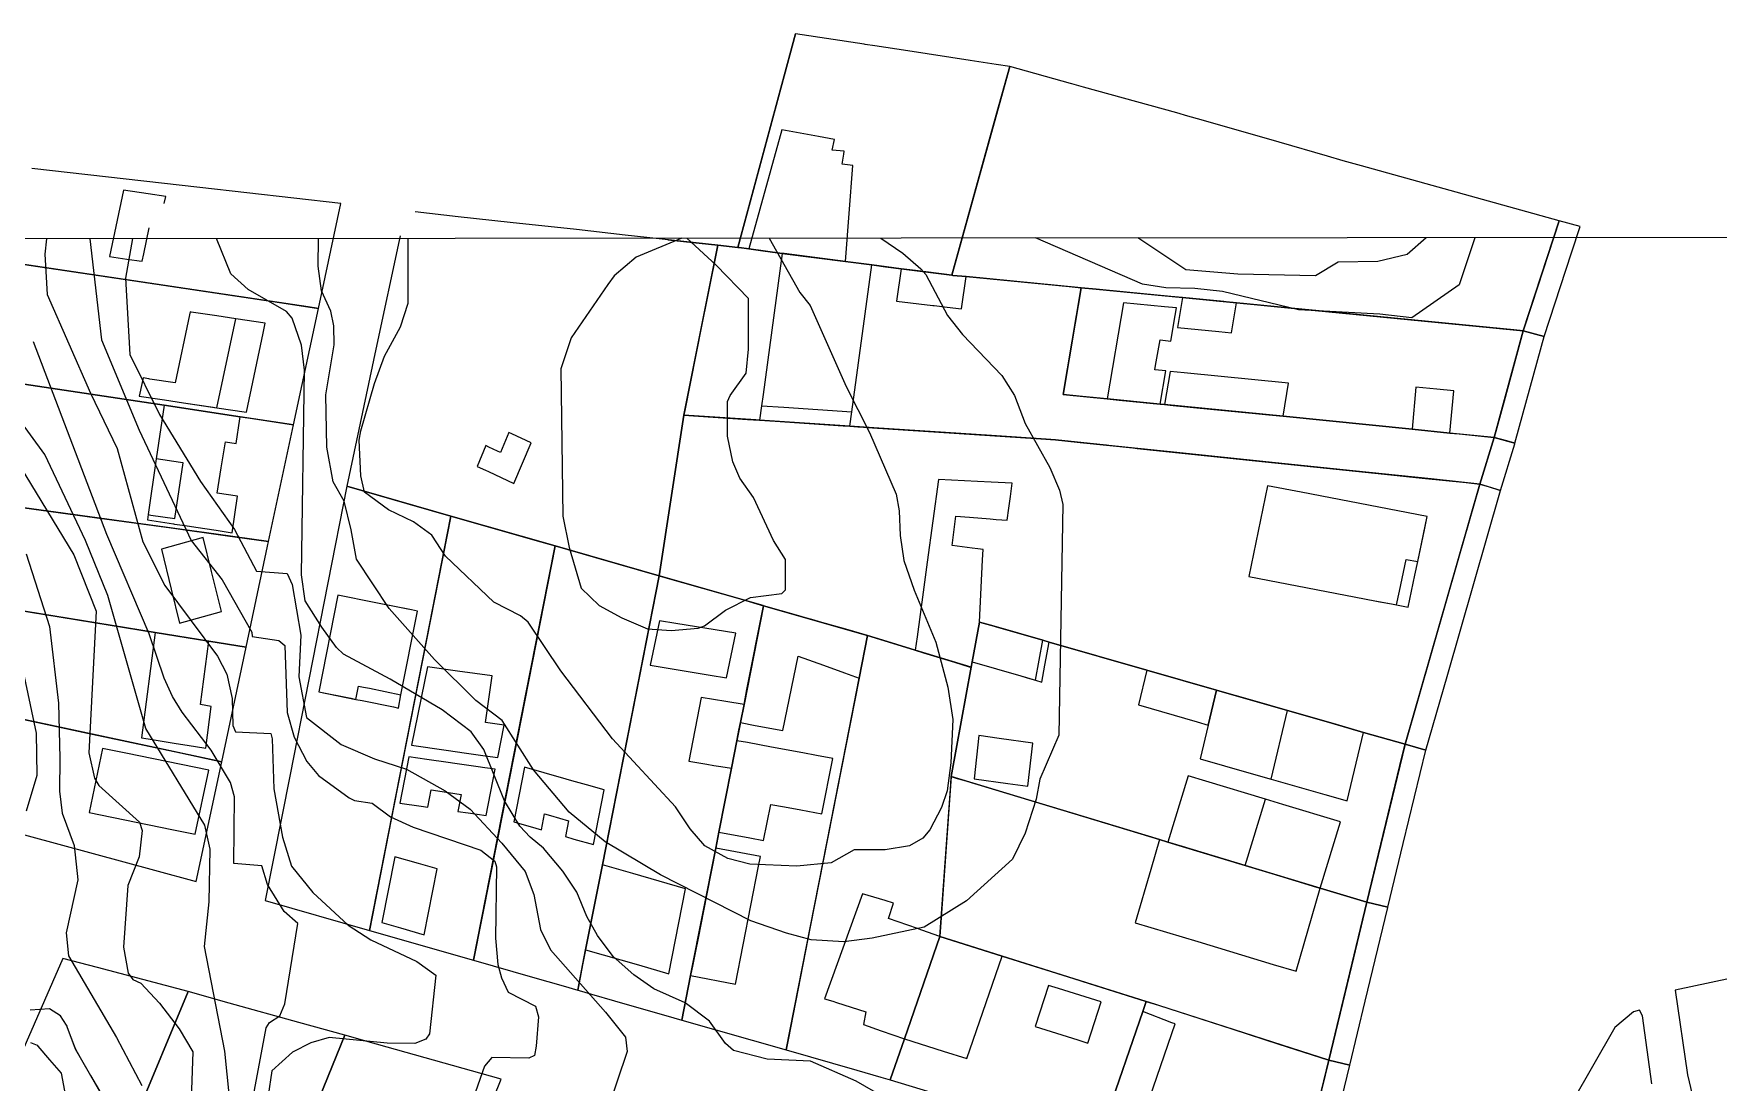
# Model space of a CAD drawing. Header units: metres. Extents: x 78 to 178, y -74 to 157.
# Drawn here: x 148.684 to 150.766, y 69.223 to 70.519 of the extents above; entities that cross this region are included whole.
import ezdxf

# ---------------------------------------------------------------- set-up
doc = ezdxf.new("R2010")
doc.units = ezdxf.units.M
doc.layers.add('01_Fina', color=252, linetype='Continuous', lineweight=15)
doc.layers.add('Traza Urbana', color=7, linetype='Continuous')

msp = doc.modelspace()

# ---------------------------------------------------------------- linework, layer by layer
at = {"layer": '01_Fina', "color": 252, "lineweight": 9, "true_color": 0x939598}
msp.add_lwpolyline([(147.2844, 70.26465), (147.2844, 60.37636), (155.81775, 60.38229), (155.81775, 70.27058), (147.55141, 70.26465)], dxfattribs=at)
at = {"layer": '01_Fina', "color": 252, "linetype": 'Continuous', "lineweight": 9, "true_color": 0x939598}
for points in [[(148.70008, 70.26548), (148.69826, 70.24655), (148.70107, 70.19665), (148.75459, 70.0745), (148.7875, 70.00627), (148.81934, 69.89081), (148.84637, 69.83675), (148.91139, 69.74979), (148.92316, 69.72731), (148.92958, 69.69721), (148.93039, 69.66403), (148.93373, 69.656), (148.97721, 69.65413), (148.97908, 69.64744), (148.98109, 69.5855), (148.99193, 69.52609), (149.0029, 69.49024), (149.02939, 69.45773), (149.07274, 69.41705), (149.10083, 69.39926), (149.15783, 69.37223), (149.18138, 69.35551), (149.17321, 69.283), (149.16867, 69.27631), (149.15542, 69.27082), (149.1209, 69.27149), (149.04946, 69.27831), (149.02671, 69.27176), (149.00424, 69.26025), (148.97842, 69.23711), (148.97387, 69.20674)], [(148.75392, 70.26552), (148.7681, 70.14032), (148.81466, 70.02901), (148.87874, 69.89254), (148.91727, 69.84384), (148.95393, 69.77909), (148.95447, 69.77374), (148.98725, 69.76879), (148.99474, 69.76263), (148.99768, 69.67995), (149.00611, 69.64972), (149.02176, 69.61935), (149.03635, 69.60209), (149.07421, 69.57439), (149.0809, 69.57131), (149.10271, 69.56797), (149.12532, 69.55125), (149.15328, 69.5384), (149.23676, 69.51004), (149.25416, 69.49626), (149.25603, 69.4893), (149.25483, 69.401), (149.25804, 69.36876), (149.26245, 69.3523), (149.27075, 69.33437), (149.30446, 69.31725), (149.30794, 69.304), (149.30527, 69.26761), (149.30299, 69.25637), (149.29603, 69.25276), (149.25028, 69.25383), (149.24118, 69.24286), (149.22459, 69.19496)], [(148.80629, 70.26555), (148.7978, 70.21658), (148.80315, 70.12253), (148.83994, 70.04828), (148.89052, 69.96546), (148.93253, 69.90606), (148.95969, 69.85482), (148.99768, 69.8516), (149.00357, 69.83809), (149.01441, 69.77561), (149.01186, 69.72397), (149.02163, 69.67393), (149.06418, 69.64035), (149.10538, 69.62256), (149.14485, 69.60985), (149.19288, 69.58336), (149.22352, 69.56048), (149.26272, 69.51847), (149.29148, 69.48355), (149.30219, 69.45505), (149.31048, 69.41197), (149.32293, 69.38655), (149.39089, 69.30962), (149.41551, 69.27872), (149.41778, 69.26092), (149.39303, 69.18787)], [(149.7358, 69.20446), (149.70048, 69.22466), (149.64416, 69.24901), (149.59077, 69.25169), (149.5489, 69.26253), (149.53926, 69.27096), (149.51933, 69.29865), (149.48923, 69.32126), (149.45056, 69.33852), (149.42568, 69.35591), (149.40026, 69.37866), (149.38099, 69.40434), (149.36788, 69.42776), (149.3553, 69.45813), (149.33818, 69.48408), (149.31436, 69.51231), (149.29764, 69.52596), (149.2852, 69.53947), (149.26606, 69.57091), (149.24051, 69.63433), (149.22486, 69.65627), (149.18887, 69.68316), (149.12465, 69.72129), (149.06698, 69.75206), (149.05856, 69.76036), (149.04049, 69.78551), (149.01962, 69.81802), (149.01507, 69.85), (149.01882, 70.103), (149.01521, 70.13377), (149.0037, 70.16735), (148.99661, 70.17538), (148.94938, 70.20254), (148.92798, 70.22207), (148.91002, 70.26563)], [(149.73097, 70.26622), (149.75828, 70.24749), (149.78049, 70.22822), (149.78664, 70.2214), (149.81353, 70.17069), (149.83213, 70.14701), (149.88056, 70.09644), (149.89608, 70.07169), (149.90959, 70.03731), (149.93997, 69.98285), (149.95174, 69.95476), (149.95602, 69.93696), (149.95107, 69.65212), (149.92752, 69.59754), (149.92311, 69.57292), (149.90959, 69.53104), (149.89367, 69.4988), (149.83681, 69.44729), (149.7845, 69.41491), (149.72028, 69.401), (149.6855, 69.39645), (149.64496, 69.39926), (149.61432, 69.40742), (149.5703, 69.42254), (149.45886, 69.4794), (149.39049, 69.52007), (149.34607, 69.55687), (149.30192, 69.60931), (149.26312, 69.67019), (149.23074, 69.6948), (149.17964, 69.74564), (149.12358, 69.80852), (149.08304, 69.86953), (149.07675, 69.90592), (149.06779, 69.94124), (149.05441, 69.96492), (149.04665, 70.00801), (149.04544, 70.07236), (149.05575, 70.13417), (149.05508, 70.15798), (149.05147, 70.17591), (149.04009, 70.20093), (149.03581, 70.2317), (149.03626, 70.26572)], [(149.59313, 70.26612), (149.63118, 70.19919), (149.64362, 70.18274), (149.68804, 70.08293), (149.7172, 70.0262), (149.74985, 69.94967), (149.75373, 69.92907), (149.75507, 69.89883), (149.75948, 69.86793), (149.77233, 69.83113), (149.79908, 69.76678), (149.8138, 69.71126), (149.82022, 69.67139), (149.81768, 69.61774), (149.813, 69.58322), (149.80591, 69.56275), (149.79146, 69.53506), (149.7829, 69.52489), (149.76657, 69.51512), (149.73634, 69.51044), (149.69794, 69.51017), (149.66971, 69.49412), (149.6273, 69.49024), (149.56923, 69.49265), (149.54221, 69.49974), (149.51371, 69.51512), (149.49538, 69.53613), (149.47732, 69.56329), (149.39972, 69.64744), (149.33564, 69.73146), (149.29523, 69.79153), (149.28587, 69.79943), (149.25269, 69.81615), (149.19315, 69.87314), (149.17629, 69.89923), (149.15381, 69.91582), (149.12264, 69.93054), (149.09307, 69.95208), (149.08866, 69.97242), (149.08652, 70.0167), (149.08853, 70.02794), (149.10538, 70.08654), (149.11769, 70.12026), (149.13749, 70.15638), (149.14713, 70.18568), (149.14713, 70.2658)], [(149.48501, 70.26604), (149.42889, 70.24254), (149.40146, 70.21979), (149.39357, 70.20896), (149.34861, 70.14287), (149.33564, 70.10487), (149.33818, 69.92278), (149.34594, 69.88398), (149.36065, 69.83368), (149.383, 69.81227), (149.41096, 69.79688), (149.44267, 69.78324), (149.47183, 69.7815), (149.50541, 69.78404), (149.51304, 69.78712), (149.539, 69.80638), (149.5699, 69.82217), (149.60857, 69.82712), (149.61338, 69.8318), (149.61338, 69.869), (149.59853, 69.89241), (149.57392, 69.94579), (149.55666, 69.96961), (149.54823, 69.98968), (149.54181, 70.02152), (149.54181, 70.0642), (149.54488, 70.07169), (149.56468, 70.09925), (149.56736, 70.12909), (149.56776, 70.19143), (149.52776, 70.23291), (149.49121, 70.26604)], [(150.46487, 70.26674), (150.44583, 70.20856), (150.38709, 70.16762), (150.34762, 70.1723), (150.24701, 70.17752), (150.15309, 70.20013), (150.11898, 70.20387), (150.08325, 70.20481), (150.05422, 70.20949), (149.92224, 70.26635)], [(150.40489, 70.2667), (150.38161, 70.24615), (150.34508, 70.23719), (150.29611, 70.23638), (150.26802, 70.21979), (150.17236, 70.2218), (150.10787, 70.22689), (150.04842, 70.26644)], [(148.95594, 69.20674), (148.97159, 69.29036), (148.97587, 69.29704), (148.98858, 69.30534), (148.99447, 69.32019), (149.01066, 69.4192), (148.99394, 69.43405), (148.97333, 69.46749), (148.96624, 69.49064), (148.93146, 69.49345), (148.93266, 69.57573), (148.92758, 69.59366), (148.90376, 69.63366), (148.86764, 69.68062), (148.856, 69.69989), (148.8457, 69.7225), (148.8271, 69.77735), (148.77492, 69.8999), (148.68408, 70.13805)], [(148.92945, 69.17208), (148.92048, 69.26146), (148.89533, 69.39097), (148.90109, 69.44622), (148.90229, 69.51111), (148.89573, 69.54068), (148.82282, 69.66015), (148.77599, 69.82445), (148.74843, 69.89268), (148.69813, 69.99864), (148.63337, 70.08708)], [(148.62053, 70.06045), (148.73385, 69.87502), (148.76141, 69.80505), (148.75258, 69.63005), (148.7594, 69.59901), (148.76502, 69.58991), (148.81492, 69.54456), (148.81827, 69.53425), (148.81452, 69.50148), (148.80061, 69.46629), (148.79526, 69.39003), (148.80128, 69.35779), (148.8069, 69.34989), (148.8168, 69.34548), (148.83968, 69.32099), (148.86429, 69.28902), (148.88088, 69.26052), (148.87754, 69.1666)], [(148.67498, 69.87595), (148.70401, 69.78632), (148.71512, 69.69159), (148.71672, 69.62376), (148.71619, 69.58269), (148.71953, 69.55553), (148.73438, 69.51552), (148.73893, 69.47338), (148.72435, 69.40769), (148.72743, 69.37919), (148.78669, 69.27845), (148.818, 69.21905)], [(148.67565, 69.55834), (148.68876, 69.60276), (148.68769, 69.65453), (148.66441, 69.76544)], [(150.82659, 69.3614), (150.7126, 69.33691), (150.72799, 69.23242), (150.73709, 69.19215)], [(148.7689, 69.20687), (148.73599, 69.26386), (148.72475, 69.2937), (148.71753, 69.30534), (148.70388, 69.31377), (148.68006, 69.31203)], [(148.72475, 69.2937), (148.72582, 69.29089), (148.73358, 69.27029), (148.73599, 69.26386), (148.74361, 69.25075), (148.75459, 69.23162), (148.76569, 69.21249)], [(150.68357, 69.22132), (150.67233, 69.30534), (150.66832, 69.31216), (150.66096, 69.31029), (150.63781, 69.29089), (150.5843, 69.1971)], [(148.6806, 69.27243), (148.68849, 69.26908), (148.68956, 69.26788), (148.70388, 69.25102), (148.71819, 69.2343), (148.72221, 69.21249)]]:
    msp.add_lwpolyline(points, dxfattribs=at)
at = {"layer": 'Traza Urbana', "color": 7, "linetype": 'Continuous', "invisible_edges": 5}
for points in [[(149.62583, 70.51881), (149.46796, 70.26418), (149.5295, 70.25738), (149.57514, 70.331)], [(149.62583, 70.51881), (149.62583, 70.51881), (149.55452, 70.25457), (149.71029, 70.50582)], [(149.71029, 70.50582), (149.55452, 70.25457), (149.55612, 70.25444), (149.71183, 70.50558)], [(149.71183, 70.50558), (149.55612, 70.25444), (149.5679, 70.25283), (149.72349, 70.50379)], [(149.72349, 70.50379), (149.5679, 70.25283), (149.60924, 70.24735), (149.76434, 70.49751)], [(149.76434, 70.49751), (149.60924, 70.24735), (149.68737, 70.23732), (149.84135, 70.48567)], [(149.84135, 70.48567), (149.68737, 70.23732), (149.72015, 70.23303), (149.8737, 70.48069)], [(149.8737, 70.48069), (149.72015, 70.23303), (149.737, 70.23083), (149.89033, 70.47814)], [(149.89033, 70.47814), (149.737, 70.23083), (149.75601, 70.22835), (149.87361, 70.41804)], [(149.89033, 70.47814), (149.89033, 70.47814), (149.81862, 70.22032), (149.96555, 70.45731)], [(149.96555, 70.45731), (149.81862, 70.22032), (149.82022, 70.22006), (149.96706, 70.45689)], [(149.96706, 70.45689), (149.82022, 70.22006), (149.83641, 70.21858), (149.98166, 70.45285)], [(149.98166, 70.45285), (149.83641, 70.21858), (149.96357, 70.20639), (150.09663, 70.42101)], [(149.87361, 70.41804), (149.75601, 70.22835), (149.81862, 70.22032)], [(150.09663, 70.42101), (149.96357, 70.20639), (149.97877, 70.20494), (150.1103, 70.41708)], [(149.6087, 70.39987), (149.6087, 70.39987), (149.5679, 70.25283), (149.65399, 70.39169)], [(150.1103, 70.41708), (149.97877, 70.20494), (149.99723, 70.20306), (150.12695, 70.4123)], [(150.12695, 70.4123), (149.99723, 70.20306), (150.10399, 70.19263), (150.22306, 70.38468)], [(149.65399, 70.39169), (149.5679, 70.25283), (149.58832, 70.25013), (149.67386, 70.3881)], [(149.67386, 70.3881), (149.58832, 70.25013), (149.59323, 70.24947), (149.67105, 70.37499)], [(150.22306, 70.38468), (150.10399, 70.19263), (150.17062, 70.18621), (150.28299, 70.36745)], [(149.67105, 70.37499), (149.59323, 70.24947), (149.6076, 70.24757), (149.68577, 70.37365)], [(149.68577, 70.37365), (149.6076, 70.24757), (149.60924, 70.24735), (149.68515, 70.36979)], [(149.68515, 70.36979), (149.60924, 70.24735), (149.61438, 70.24669), (149.68322, 70.35773)], [(149.68322, 70.35773), (149.61438, 70.24669), (149.62769, 70.24498), (149.6966, 70.35612)], [(149.6966, 70.35612), (149.62769, 70.24498), (149.68737, 70.23732)], [(150.28299, 70.36745), (150.17062, 70.18621), (150.19218, 70.18409), (150.3024, 70.36187)], [(150.3024, 70.36187), (150.19218, 70.18409), (150.21705, 70.18166), (150.32491, 70.35562)], [(150.32491, 70.35562), (150.21705, 70.18166), (150.48722, 70.15535), (150.56931, 70.28775)], [(148.68221, 70.35237), (148.61391, 70.24223), (148.81714, 70.21198), (148.88958, 70.32883)], [(148.79526, 70.32548), (148.79526, 70.32548), (148.77787, 70.2436), (148.82582, 70.32095)], [(148.82582, 70.32095), (148.77787, 70.2436), (148.79961, 70.24036), (148.84757, 70.31772)], [(148.84757, 70.31772), (148.79961, 70.24036), (148.80289, 70.23987), (148.84572, 70.30895)], [(148.88958, 70.32883), (148.81714, 70.21198), (148.98798, 70.18656), (149.06391, 70.30903)], [(149.57514, 70.331), (149.5295, 70.25738), (149.55452, 70.25457)], [(149.06391, 70.30903), (148.98798, 70.18656), (149.03621, 70.17938)], [(149.2088, 70.2927), (149.10727, 70.12894), (149.07113, 69.9597), (149.27321, 70.28563)], [(149.15556, 70.29859), (149.13716, 70.26892), (149.10727, 70.12894), (149.2088, 70.2927)], [(148.8271, 70.27892), (148.80289, 70.23987), (148.81478, 70.2381), (148.82028, 70.24697)], [(149.27321, 70.28563), (149.07113, 69.9597), (149.14533, 69.93841), (149.35504, 70.27665)], [(149.35504, 70.27665), (149.14533, 69.93841), (149.19984, 69.92277), (149.41513, 70.27001)], [(150.56931, 70.28775), (150.48722, 70.15535), (150.52476, 70.15169)], [(150.59514, 70.28053), (150.5354, 70.18419), (150.52476, 70.15169), (150.5845, 70.24803)], [(150.56931, 70.28775), (150.56931, 70.28775), (150.5354, 70.18419), (150.59514, 70.28053)], [(148.54533, 70.25243), (148.46172, 70.11757), (148.84543, 70.05964), (148.92951, 70.19526)], [(149.41513, 70.27001), (149.19984, 69.92277), (149.30358, 69.89301), (149.5295, 70.25738)], [(149.5295, 70.25738), (149.30358, 69.89301), (149.32855, 69.88585), (149.51563, 70.18759)], [(149.5679, 70.25283), (149.51006, 70.15954), (149.48895, 70.05334), (149.60924, 70.24735)], [(149.55612, 70.25444), (149.51608, 70.18985), (149.51006, 70.15954), (149.5679, 70.25283)], [(149.55452, 70.25457), (149.51687, 70.19386), (149.51608, 70.18985), (149.55612, 70.25444)], [(149.5295, 70.25738), (149.5295, 70.25738), (149.51687, 70.19386), (149.55452, 70.25457)], [(148.82028, 70.24697), (148.81478, 70.2381), (148.81827, 70.23758)], [(149.60924, 70.24735), (149.48895, 70.05334), (149.48776, 70.04733), (149.61158, 70.24705)], [(149.61158, 70.24705), (149.48776, 70.04733), (149.56637, 70.04216), (149.68737, 70.23732)], [(149.68737, 70.23732), (149.56637, 70.04216), (149.58128, 70.04118), (149.70172, 70.23544)], [(149.70172, 70.23544), (149.58128, 70.04118), (149.60042, 70.03992), (149.72015, 70.23303)], [(149.68737, 70.23732), (149.58559, 70.07316), (149.58368, 70.05911), (149.69366, 70.23649)], [(149.69366, 70.23649), (149.58368, 70.05911), (149.61113, 70.0572), (149.72015, 70.23303)], [(149.60924, 70.24735), (149.60924, 70.24735), (149.58559, 70.07316), (149.68737, 70.23732)], [(149.72015, 70.23303), (149.60042, 70.03992), (149.63765, 70.03746), (149.75601, 70.22835)], [(149.72015, 70.23303), (149.61113, 70.0572), (149.69526, 70.05135)], [(150.5845, 70.24803), (150.52476, 70.15169), (150.55058, 70.14446)], [(149.75601, 70.22835), (149.63765, 70.03746), (149.69286, 70.03382), (149.80924, 70.22153)], [(149.80924, 70.22153), (149.69286, 70.03382), (149.70259, 70.03318), (149.81862, 70.22032)], [(149.81862, 70.22032), (149.70259, 70.03318), (149.70429, 70.03306), (149.82022, 70.22006)], [(149.82022, 70.22006), (149.70429, 70.03306), (149.72071, 70.03197), (149.83641, 70.21858)], [(149.83641, 70.21858), (149.72071, 70.03197), (149.86557, 70.02237), (149.97877, 70.20494)], [(149.75601, 70.22835), (149.75601, 70.22835), (149.75052, 70.18848), (149.77382, 70.22607)], [(149.77382, 70.22607), (149.75052, 70.18848), (149.79549, 70.18302), (149.81862, 70.22032)], [(149.81862, 70.22032), (149.79549, 70.18302), (149.79714, 70.18282), (149.82022, 70.22006)], [(149.82022, 70.22006), (149.79714, 70.18282), (149.81304, 70.18089), (149.83641, 70.21858)], [(149.83641, 70.21858), (149.81304, 70.18089), (149.83093, 70.17872)], [(148.92951, 70.19526), (148.84543, 70.05964), (148.93935, 70.04546), (149.02355, 70.18127)], [(149.97877, 70.20494), (149.86557, 70.02237), (149.92254, 70.01859), (149.95629, 70.07302)], [(149.99723, 70.20306), (149.97133, 70.16129), (149.95629, 70.07302), (150.03465, 70.19941)], [(150.03465, 70.19941), (149.95629, 70.07302), (150.01088, 70.06754), (150.08932, 70.19406)], [(149.97877, 70.20494), (149.97877, 70.20494), (149.97133, 70.16129), (149.99723, 70.20306)], [(150.08932, 70.19406), (150.01088, 70.06754), (150.02554, 70.06609), (150.10399, 70.19263)], [(150.10399, 70.19263), (150.02554, 70.06609), (150.07616, 70.06111), (150.15468, 70.18774)], [(150.10399, 70.19263), (150.10399, 70.19263), (150.0977, 70.1557), (150.11966, 70.19112)], [(150.11966, 70.19112), (150.0977, 70.1557), (150.14866, 70.15079), (150.17062, 70.18621)], [(148.91046, 70.17007), (148.84611, 70.0663), (148.86965, 70.06275), (148.934, 70.16654)], [(148.87912, 70.17477), (148.87705, 70.17143), (148.85908, 70.0872), (148.91046, 70.17007)], [(148.87781, 70.17497), (148.87781, 70.17497), (148.87705, 70.17143), (148.87912, 70.17477)], [(149.02355, 70.18127), (148.93935, 70.04546), (148.95199, 70.04354), (149.03621, 70.17938)], [(149.03621, 70.17938), (148.95199, 70.04354), (149.00544, 70.03543)], [(149.51563, 70.18759), (149.32855, 69.88585), (149.37871, 69.87146), (149.48776, 70.04733)], [(150.03108, 70.18634), (150.03108, 70.18634), (150.01088, 70.06754), (150.08146, 70.18139)], [(150.08146, 70.18139), (150.01088, 70.06754), (150.02578, 70.06607), (150.09637, 70.17992)], [(150.09637, 70.17992), (150.02578, 70.06607), (150.02975, 70.06568), (150.09477, 70.17055)], [(150.09477, 70.17055), (150.07603, 70.14032), (150.08941, 70.13898)], [(150.15468, 70.18774), (150.07616, 70.06111), (150.08152, 70.06058), (150.16004, 70.18723)], [(150.16004, 70.18723), (150.08152, 70.06058), (150.09208, 70.05953), (150.17062, 70.18621)], [(150.17062, 70.18621), (150.09208, 70.05953), (150.13846, 70.05491), (150.21705, 70.18166)], [(150.21705, 70.18166), (150.13846, 70.05491), (150.22802, 70.046), (150.30671, 70.17293)], [(150.17062, 70.18621), (150.14866, 70.15079), (150.16433, 70.14928)], [(150.30671, 70.17293), (150.22802, 70.046), (150.38763, 70.03007), (150.46655, 70.15736)], [(148.934, 70.16654), (148.86965, 70.06275), (148.91072, 70.05656)], [(150.46655, 70.15736), (150.38763, 70.03007), (150.43432, 70.02539), (150.51332, 70.1528)], [(150.51332, 70.1528), (150.43432, 70.02539), (150.44575, 70.02424), (150.52476, 70.15169)], [(150.52476, 70.15169), (150.44575, 70.02424), (150.48891, 70.01991)], [(150.52476, 70.15169), (150.52476, 70.15169), (150.50107, 70.0646), (150.55058, 70.14446)], [(150.07603, 70.14032), (150.02975, 70.06568), (150.04315, 70.06436), (150.07065, 70.10872)], [(150.55058, 70.14446), (150.50107, 70.0646), (150.48891, 70.01991), (150.5383, 70.09957)], [(150.07065, 70.10872), (150.04315, 70.06436), (150.04541, 70.06414), (150.06974, 70.10339)], [(148.56838, 70.10147), (148.48032, 69.95943), (148.7595, 69.92105), (148.84543, 70.05964)], [(148.82653, 70.09226), (148.81553, 70.07452), (148.81479, 70.07101), (148.82784, 70.09206)], [(148.82784, 70.09206), (148.81479, 70.07101), (148.84611, 70.0663), (148.85908, 70.0872)], [(148.81947, 70.09336), (148.81947, 70.09336), (148.81553, 70.07452), (148.82653, 70.09226)], [(150.06974, 70.10339), (150.04541, 70.06414), (150.0588, 70.06282), (150.08312, 70.10205)], [(150.08312, 70.10205), (150.0588, 70.06282), (150.07616, 70.06111)], [(150.08847, 70.10152), (150.08847, 70.10152), (150.08152, 70.06058), (150.10583, 70.09979)], [(150.10583, 70.09979), (150.08152, 70.06058), (150.21066, 70.04772), (150.23497, 70.08694)], [(150.23497, 70.08694), (150.21066, 70.04772), (150.22802, 70.046)], [(150.5383, 70.09957), (150.48891, 70.01991), (150.51459, 70.01295)], [(149.95629, 70.07302), (149.92254, 70.01859), (149.94706, 70.01696), (149.98032, 70.07061)], [(149.98032, 70.07061), (149.94706, 70.01696), (149.97755, 70.01378), (150.01088, 70.06754)], [(150.01088, 70.06754), (149.97755, 70.01378), (150.04261, 70.00699), (150.07616, 70.06111)], [(150.39218, 70.08198), (150.39218, 70.08198), (150.38763, 70.03007), (150.4182, 70.07938)], [(150.4182, 70.07938), (150.38763, 70.03007), (150.4083, 70.028), (150.43887, 70.0773)], [(150.43887, 70.0773), (150.4083, 70.028), (150.43432, 70.02539)], [(148.84543, 70.05964), (148.7595, 69.92105), (148.85415, 69.90804), (148.93935, 70.04546)], [(148.93935, 70.04546), (148.85415, 69.90804), (148.92078, 69.89888), (149.00544, 70.03543)], [(149.48776, 70.04733), (149.37871, 69.87146), (149.45725, 69.84892)], [(149.48776, 70.04733), (149.48776, 70.04733), (149.45725, 69.84892), (149.57664, 70.04148)], [(150.07616, 70.06111), (150.04261, 70.00699), (150.04795, 70.00643), (150.08152, 70.06058)], [(150.08152, 70.06058), (150.04795, 70.00643), (150.19404, 69.99119), (150.22802, 70.046)], [(150.22802, 70.046), (150.19404, 69.99119), (150.35322, 69.97457), (150.38763, 70.03007)], [(149.00544, 70.03543), (148.92078, 69.89888), (148.97467, 69.89147)], [(149.27531, 70.0242), (149.24643, 69.97762), (149.26996, 69.96676), (149.29884, 70.01335)], [(149.27155, 70.02593), (149.27155, 70.02593), (149.26112, 70.00131), (149.27531, 70.0242)], [(149.57664, 70.04148), (149.45725, 69.84892), (149.46135, 69.84775), (149.58128, 70.04118)], [(149.58128, 70.04118), (149.46135, 69.84775), (149.55995, 69.81946), (149.69286, 70.03382)], [(149.69286, 70.03382), (149.55995, 69.81946), (149.58596, 69.812), (149.72228, 70.03187)], [(149.72228, 70.03187), (149.58596, 69.812), (149.71466, 69.77507), (149.86789, 70.02221)], [(149.86789, 70.02221), (149.71466, 69.77507), (149.77353, 69.75701), (149.93519, 70.01775)], [(150.38763, 70.03007), (150.35322, 69.97457), (150.3998, 69.96971), (150.43432, 70.02539)], [(150.43432, 70.02539), (150.3998, 69.96971), (150.45426, 69.96403), (150.48891, 70.01991)], [(149.24292, 70.00974), (149.24292, 70.00974), (149.23222, 69.98418), (149.24691, 70.00789)], [(149.24691, 70.00789), (149.23222, 69.98418), (149.24268, 69.97935), (149.25737, 70.00305)], [(149.25737, 70.00305), (149.24268, 69.97935), (149.24643, 69.97762), (149.26112, 70.00131)], [(149.29884, 70.01335), (149.26996, 69.96676), (149.27771, 69.96318)], [(149.93519, 70.01775), (149.77353, 69.75701), (149.78392, 69.75384), (149.94706, 70.01696)], [(149.94706, 70.01696), (149.78392, 69.75384), (149.8221, 69.74217), (149.98971, 70.01251)], [(149.98971, 70.01251), (149.85287, 69.79179), (149.87125, 69.78653), (150.01004, 70.01039)], [(150.01004, 70.01039), (149.87125, 69.78653), (149.87368, 69.78583), (150.01273, 70.01011)], [(150.01273, 70.01011), (149.87368, 69.78583), (149.93127, 69.76932), (150.07644, 70.00346)], [(150.07644, 70.00346), (149.93127, 69.76932), (149.93903, 69.76704), (150.08505, 70.00256)], [(150.08505, 70.00256), (149.93903, 69.76704), (150.05984, 69.73226), (150.21878, 69.98861)], [(150.48891, 70.01991), (150.45426, 69.96403), (150.47138, 69.96224)], [(150.48891, 70.01991), (150.48891, 70.01991), (150.47138, 69.96224), (150.50451, 70.01568)], [(150.50451, 70.01568), (150.47138, 69.96224), (150.48129, 69.95923), (150.51459, 70.01295)], [(150.51459, 70.01295), (150.48129, 69.95923), (150.4816, 69.95914), (150.51446, 70.01215)], [(150.51446, 70.01215), (150.4816, 69.95914), (150.49693, 69.95448)], [(148.8358, 69.99342), (148.8358, 69.99342), (148.82576, 69.92451), (148.86571, 69.98895)], [(148.86571, 69.98895), (148.82576, 69.92451), (148.82902, 69.92403), (148.86898, 69.98847)], [(148.86898, 69.98847), (148.82902, 69.92403), (148.85894, 69.91956)], [(150.21878, 69.98861), (150.05984, 69.73226), (150.146, 69.70751), (150.31412, 69.97866)], [(149.07113, 69.9597), (149.07113, 69.9597), (149.00066, 69.60152), (149.19984, 69.92277)], [(149.80243, 69.96786), (149.80243, 69.96786), (149.78842, 69.86566), (149.85031, 69.96547)], [(149.85031, 69.96547), (149.82384, 69.92277), (149.8408, 69.92138), (149.8676, 69.96461)], [(149.8676, 69.96461), (149.8408, 69.92138), (149.86624, 69.91929), (149.89354, 69.96331)], [(149.89354, 69.96331), (149.86624, 69.91929), (149.87376, 69.91867), (149.89129, 69.94694)], [(150.31412, 69.97866), (150.146, 69.70751), (150.2335, 69.68235), (150.41095, 69.96855)], [(150.20902, 69.9601), (150.20902, 69.9601), (150.18574, 69.84799), (150.25033, 69.95217)], [(150.41095, 69.96855), (150.2335, 69.68235), (150.28815, 69.66671), (150.47138, 69.96224)], [(150.47138, 69.96224), (150.28815, 69.66671), (150.32742, 69.65546), (150.43127, 69.82296)], [(150.47138, 69.96224), (150.47138, 69.96224), (150.44504, 69.87079), (150.49693, 69.95448)], [(148.60566, 69.9422), (148.53464, 69.82765), (148.83446, 69.77882), (148.90983, 69.90038)], [(149.89129, 69.94694), (149.87376, 69.91867), (149.88038, 69.91812), (149.88931, 69.93252)], [(150.25033, 69.95217), (150.18574, 69.84799), (150.34152, 69.81809), (150.40609, 69.92224)], [(150.49693, 69.95448), (150.44504, 69.87079), (150.3788, 69.64075), (150.43071, 69.72448)], [(149.19984, 69.92277), (149.00066, 69.60152), (148.97039, 69.44769), (149.16957, 69.76895)], [(149.19984, 69.92277), (149.19984, 69.92277), (149.12936, 69.56459), (149.32855, 69.88585)], [(149.82384, 69.92277), (149.78842, 69.86566), (149.78336, 69.82874), (149.81902, 69.88625)], [(149.88931, 69.93252), (149.88038, 69.91812), (149.88725, 69.91756)], [(150.40609, 69.92224), (150.34152, 69.81809), (150.34768, 69.8169), (150.40266, 69.90558)], [(148.90983, 69.90038), (148.83446, 69.77882), (148.89841, 69.76846), (148.97467, 69.89147)], [(150.40266, 69.90558), (150.38014, 69.86926), (150.39459, 69.86645)], [(148.84222, 69.88197), (148.84222, 69.88197), (148.85434, 69.83254), (148.89386, 69.89628)], [(148.89386, 69.89628), (148.85434, 69.83254), (148.8647, 69.79032), (148.90422, 69.85407)], [(148.97467, 69.89147), (148.89841, 69.76846), (148.90055, 69.76811), (148.97343, 69.88566)], [(148.97343, 69.88566), (148.90055, 69.76811), (148.94671, 69.76062)], [(149.32855, 69.88585), (149.12936, 69.56459), (149.0991, 69.41076), (149.29828, 69.73202)], [(149.32855, 69.88585), (149.32855, 69.88585), (149.25807, 69.52766), (149.45725, 69.84892)], [(149.84379, 69.88307), (149.77577, 69.77337), (149.77353, 69.75701), (149.85111, 69.88213)], [(149.85111, 69.88213), (149.77353, 69.75701), (149.77938, 69.75522), (149.85755, 69.8813)], [(149.81902, 69.88625), (149.78336, 69.82874), (149.77577, 69.77337), (149.84379, 69.88307)], [(149.85755, 69.8813), (149.77938, 69.75522), (149.78545, 69.75337), (149.85689, 69.86858)], [(149.85689, 69.86858), (149.78545, 69.75337), (149.8221, 69.74217), (149.85287, 69.79179)], [(150.38014, 69.86926), (150.34768, 69.8169), (150.36214, 69.81413), (150.3719, 69.82986)], [(148.90422, 69.85407), (148.8647, 69.79032), (148.91634, 69.80464)], [(149.45725, 69.84892), (149.25807, 69.52766), (149.2278, 69.37383), (149.427, 69.69511)], [(149.45725, 69.84892), (149.45725, 69.84892), (149.38701, 69.49184), (149.58558, 69.8121)], [(149.06016, 69.82511), (149.06016, 69.82511), (149.03662, 69.70563), (149.10505, 69.81601)], [(149.06016, 69.82511), (149.06016, 69.82511), (149.03662, 69.70563), (149.10505, 69.81601)], [(149.10505, 69.81601), (149.03662, 69.70563), (149.0763, 69.69753), (149.14476, 69.80796)], [(149.10505, 69.81601), (149.03662, 69.70563), (149.08251, 69.69627), (149.15097, 69.8067)], [(150.43127, 69.82296), (150.32742, 69.65546), (150.3788, 69.64075)], [(150.3719, 69.82986), (150.36214, 69.81413), (150.36836, 69.81293)], [(148.62212, 69.8134), (148.55016, 69.69734), (148.75665, 69.65331), (148.83446, 69.77882)], [(149.15097, 69.8067), (149.08251, 69.69627), (149.09003, 69.69473), (149.1585, 69.80517)], [(149.14476, 69.80796), (149.08572, 69.71272), (149.09192, 69.71146), (149.15097, 69.8067)], [(149.1585, 69.80517), (149.09003, 69.69473), (149.12874, 69.68683), (149.13816, 69.70202)], [(149.15097, 69.8067), (149.09192, 69.71146), (149.09944, 69.70992), (149.1585, 69.80517)], [(149.1585, 69.80517), (149.09944, 69.70992), (149.13816, 69.70202)], [(149.58596, 69.812), (149.3868, 69.49078), (149.36627, 69.38681), (149.56564, 69.70837)], [(149.58558, 69.8121), (149.38701, 69.49184), (149.3868, 69.49078), (149.58596, 69.812)], [(149.45765, 69.7934), (149.45765, 69.7934), (149.44588, 69.73841), (149.47791, 69.79007)], [(149.64595, 69.79479), (149.55318, 69.64516), (149.54649, 69.61104), (149.65823, 69.79126)], [(149.63794, 69.79708), (149.55759, 69.6675), (149.55318, 69.64516), (149.64595, 69.79479)], [(149.62992, 69.79938), (149.56201, 69.68985), (149.55759, 69.6675), (149.63794, 69.79708)], [(149.62992, 69.79938), (149.56201, 69.68985), (149.55759, 69.6675), (149.63794, 69.79708)], [(149.63794, 69.79708), (149.55759, 69.6675), (149.57582, 69.66412), (149.65519, 69.79213)], [(149.58596, 69.812), (149.58596, 69.812), (149.56201, 69.68985), (149.62992, 69.79938)], [(149.58596, 69.812), (149.58596, 69.812), (149.56201, 69.68985), (149.62992, 69.79938)], [(148.83446, 69.77882), (148.75665, 69.65331), (148.82088, 69.63962), (148.90055, 69.76811)], [(148.83446, 69.77882), (148.83446, 69.77882), (148.8176, 69.64877), (148.89241, 69.76943)], [(149.47791, 69.79007), (149.44588, 69.73841), (149.52008, 69.72622), (149.55211, 69.77788)], [(149.71466, 69.77507), (149.51557, 69.45396), (149.50519, 69.40125), (149.70436, 69.72249)], [(149.69366, 69.7811), (149.52709, 69.51244), (149.51557, 69.45396), (149.71466, 69.77507)], [(149.55211, 69.77788), (149.52008, 69.72622), (149.54034, 69.72289)], [(149.68653, 69.78314), (149.53097, 69.53224), (149.52709, 69.51244), (149.69366, 69.7811)], [(149.65823, 69.79126), (149.54649, 69.61104), (149.53097, 69.53224), (149.68653, 69.78314)], [(149.65519, 69.79213), (149.62877, 69.74952), (149.66013, 69.73831), (149.68772, 69.7828)], [(149.68772, 69.7828), (149.66013, 69.73831), (149.68611, 69.72902), (149.71466, 69.77507)], [(149.71466, 69.77507), (149.68611, 69.72902), (149.70436, 69.72249)], [(149.71466, 69.77507), (149.71466, 69.77507), (149.70436, 69.72249), (149.7334, 69.76932)], [(149.87368, 69.78583), (149.8427, 69.73587), (149.81808, 69.60088), (149.92384, 69.77145)], [(149.85287, 69.79179), (149.8221, 69.74217), (149.8403, 69.7366), (149.84391, 69.74243)], [(149.85287, 69.79179), (149.8221, 69.74217), (149.8403, 69.7366), (149.84391, 69.74243)], [(149.87125, 69.78653), (149.84391, 69.74243), (149.8427, 69.73587), (149.87368, 69.78583)], [(149.85287, 69.79179), (149.85287, 69.79179), (149.84391, 69.74243), (149.87125, 69.78653)], [(149.85287, 69.79179), (149.85287, 69.79179), (149.84391, 69.74243), (149.87125, 69.78653)], [(149.87125, 69.78653), (149.84391, 69.74243), (149.90393, 69.72522), (149.93127, 69.76932)], [(148.89241, 69.76943), (148.8176, 69.64877), (148.82573, 69.64744), (148.90055, 69.76811)], [(148.90055, 69.76811), (148.82088, 69.63962), (148.86575, 69.63005), (148.94671, 69.76062)], [(148.90055, 69.76811), (148.82573, 69.64744), (148.86056, 69.64175), (148.89038, 69.68985)], [(148.94671, 69.76062), (148.86575, 69.63005), (148.91661, 69.61921)], [(149.16957, 69.76895), (148.97039, 69.44769), (149.0991, 69.41076)], [(149.77353, 69.75701), (149.68214, 69.6096), (149.64386, 69.41517), (149.8427, 69.73587)], [(149.7334, 69.76932), (149.70436, 69.72249), (149.68214, 69.6096), (149.77353, 69.75701)], [(149.92384, 69.77145), (149.81808, 69.60088), (149.82545, 69.59865), (149.93127, 69.76932)], [(149.93127, 69.76932), (149.82545, 69.59865), (149.83317, 69.59631), (149.93903, 69.76704)], [(149.93903, 69.76704), (149.83317, 69.59631), (149.95307, 69.56004), (150.05984, 69.73226)], [(149.93127, 69.76932), (149.90393, 69.72522), (149.92231, 69.71995)], [(149.29828, 69.73202), (149.0991, 69.41076), (149.2278, 69.37383)], [(149.17081, 69.73654), (149.17081, 69.73654), (149.15101, 69.63954), (149.20788, 69.73128)], [(149.20788, 69.73128), (149.15101, 69.63954), (149.19407, 69.63344), (149.25095, 69.72517)], [(149.62877, 69.74952), (149.57582, 69.66412), (149.61017, 69.65774)], [(149.8427, 69.73587), (149.64386, 69.41517), (149.61638, 69.27555), (149.81808, 69.60088)], [(149.84391, 69.74243), (149.8403, 69.7366), (149.8427, 69.73587)], [(149.84391, 69.74243), (149.8403, 69.7366), (149.8427, 69.73587)], [(150.05984, 69.73226), (149.95307, 69.56004), (150.03854, 69.53419), (150.146, 69.70751)], [(150.05984, 69.73226), (150.05984, 69.73226), (150.04954, 69.68931), (150.0737, 69.72828)], [(149.08572, 69.71272), (149.0763, 69.69753), (149.08251, 69.69627)], [(149.25095, 69.72517), (149.19407, 69.63344), (149.21919, 69.62987), (149.24252, 69.6675)], [(149.70436, 69.72249), (149.50519, 69.40125), (149.49605, 69.35484), (149.69523, 69.67608)], [(150.0737, 69.72828), (150.04954, 69.68931), (150.12184, 69.66854), (150.146, 69.70751)], [(150.43071, 69.72448), (150.3788, 69.64075), (150.40449, 69.63339)], [(148.89038, 69.68985), (148.86056, 69.64175), (148.87387, 69.63957), (148.90363, 69.68757)], [(149.13816, 69.70202), (149.12874, 69.68683), (149.13495, 69.68556)], [(149.427, 69.69511), (149.2278, 69.37383), (149.30085, 69.35288), (149.38701, 69.49184)], [(149.56201, 69.68985), (149.36265, 69.36831), (149.3583, 69.34606), (149.55759, 69.6675)], [(149.56564, 69.70837), (149.36627, 69.38681), (149.36265, 69.36831), (149.56201, 69.68985)], [(149.50916, 69.69854), (149.50916, 69.69854), (149.49364, 69.61974), (149.53941, 69.69356)], [(149.53941, 69.69356), (149.49364, 69.61974), (149.51624, 69.61602), (149.56201, 69.68985)], [(149.56201, 69.68985), (149.51624, 69.61602), (149.5248, 69.61461), (149.55759, 69.6675)], [(150.146, 69.70751), (150.03854, 69.53419), (150.0755, 69.52301), (150.18325, 69.6968)], [(150.18325, 69.6968), (150.0755, 69.52301), (150.0858, 69.51993), (150.19361, 69.69382)], [(150.19361, 69.69382), (150.0858, 69.51993), (150.12537, 69.50795), (150.2335, 69.68235)], [(150.146, 69.70751), (150.12184, 69.66854), (150.1357, 69.66456)], [(150.15986, 69.70352), (150.1357, 69.66456), (150.12567, 69.62295), (150.17324, 69.69968)], [(150.17324, 69.69968), (150.12567, 69.62295), (150.18593, 69.60563), (150.2335, 69.68235)], [(150.146, 69.70751), (150.146, 69.70751), (150.1357, 69.66456), (150.15986, 69.70352)], [(148.6568, 69.6746), (148.58173, 69.55351), (148.83354, 69.48523), (148.91661, 69.61921)], [(148.90363, 69.68757), (148.87387, 69.63957), (148.89694, 69.6358)], [(149.69523, 69.67608), (149.49605, 69.35484), (149.48521, 69.29998), (149.68445, 69.62132)], [(150.2335, 69.68235), (150.12537, 69.50795), (150.18119, 69.49103), (150.28981, 69.66623)], [(150.2335, 69.68235), (150.18593, 69.60563), (150.21317, 69.5978)], [(149.24252, 69.6675), (149.21919, 69.62987), (149.24234, 69.62659), (149.2658, 69.66443)], [(149.2658, 69.66443), (149.24234, 69.62659), (149.25764, 69.62442)], [(149.55759, 69.6675), (149.3583, 69.34606), (149.35651, 69.33691), (149.55578, 69.65831)], [(149.55578, 69.65831), (149.35651, 69.33691), (149.36122, 69.33556), (149.55318, 69.64516)], [(149.55759, 69.6675), (149.5248, 69.61461), (149.53337, 69.6132), (149.55318, 69.64516)], [(149.85233, 69.65145), (149.85233, 69.65145), (149.84631, 69.5982), (149.87718, 69.64799)], [(149.87718, 69.64799), (149.84631, 69.5982), (149.88782, 69.59243), (149.91869, 69.64222)], [(150.28981, 69.66623), (150.18119, 69.49103), (150.21848, 69.47975), (150.32742, 69.65546)], [(150.32742, 69.65546), (150.21848, 69.47975), (150.26942, 69.46434), (150.3788, 69.64075)], [(148.76957, 69.63566), (148.76957, 69.63566), (148.75271, 69.55646), (148.7982, 69.62982)], [(148.7982, 69.62982), (148.75271, 69.55646), (148.8552, 69.53554), (148.90069, 69.6089)], [(149.55318, 69.64516), (149.36122, 69.33556), (149.3735, 69.33203), (149.54649, 69.61104)], [(149.56615, 69.64276), (149.54649, 69.61104), (149.53097, 69.53224), (149.59605, 69.63722)], [(149.59605, 69.63722), (149.53097, 69.53224), (149.56933, 69.525), (149.63449, 69.63009)], [(149.55318, 69.64516), (149.53337, 69.6132), (149.54649, 69.61104)], [(149.55318, 69.64516), (149.55318, 69.64516), (149.54649, 69.61104), (149.56615, 69.64276)], [(149.63449, 69.63009), (149.59506, 69.56649), (149.612, 69.56337), (149.65142, 69.62696)], [(149.65142, 69.62696), (149.612, 69.56337), (149.63217, 69.55965), (149.67158, 69.62322)], [(149.91869, 69.64222), (149.88782, 69.59243), (149.91267, 69.58897)], [(150.3788, 69.64075), (150.26942, 69.46434), (150.27404, 69.46294), (150.3753, 69.62627)], [(150.40449, 69.63339), (150.35953, 69.56088), (150.3317, 69.44555), (150.37664, 69.51802)], [(150.40449, 69.63339), (150.35953, 69.56088), (150.3317, 69.44555), (150.37664, 69.51802)], [(150.3788, 69.64075), (150.3788, 69.64075), (150.35953, 69.56088), (150.40449, 69.63339)], [(150.3788, 69.64075), (150.3788, 69.64075), (150.35953, 69.56088), (150.40449, 69.63339)], [(148.91661, 69.61921), (148.83354, 69.48523), (148.88517, 69.47123)], [(148.90069, 69.6089), (148.8552, 69.53554), (148.88383, 69.5297)], [(149.14806, 69.62509), (149.14806, 69.62509), (149.13682, 69.56796), (149.17029, 69.62194)], [(149.17029, 69.62194), (149.13682, 69.56796), (149.16297, 69.56431), (149.19641, 69.61824)], [(149.19641, 69.61824), (149.17536, 69.58429), (149.18368, 69.58305), (149.20476, 69.61705)], [(149.20476, 69.61705), (149.18368, 69.58305), (149.21242, 69.5788), (149.2336, 69.61296)], [(149.2336, 69.61296), (149.21242, 69.5788), (149.20827, 69.5578), (149.24176, 69.61181)], [(149.24176, 69.61181), (149.20827, 69.5578), (149.22121, 69.55597), (149.25469, 69.60997)], [(149.25469, 69.60997), (149.22121, 69.55597), (149.24346, 69.55285)], [(149.29095, 69.61238), (149.29095, 69.61238), (149.27771, 69.54482), (149.31529, 69.60544)], [(149.54649, 69.61104), (149.3735, 69.33203), (149.4018, 69.32391), (149.53097, 69.53224)], [(149.68445, 69.62132), (149.48521, 69.29998), (149.61392, 69.26306)], [(149.67158, 69.62322), (149.63217, 69.55965), (149.6582, 69.55485)], [(150.3753, 69.62627), (150.27404, 69.46294), (150.3317, 69.44555)], [(149.31529, 69.60544), (149.27771, 69.54482), (149.30476, 69.53707), (149.34236, 69.59771)], [(149.34236, 69.59771), (149.3157, 69.55472), (149.32277, 69.5527), (149.34942, 69.5957)], [(149.34942, 69.5957), (149.32277, 69.5527), (149.34527, 69.54629), (149.37192, 69.58928)], [(149.37192, 69.58928), (149.34527, 69.54629), (149.34139, 69.52662), (149.37899, 69.58726)], [(149.37899, 69.58726), (149.34139, 69.52662), (149.35183, 69.52365), (149.38942, 69.58429)], [(149.81808, 69.60088), (149.61638, 69.27555), (149.61392, 69.26306), (149.81738, 69.59122)], [(149.81738, 69.59122), (149.61392, 69.26306), (149.70129, 69.23799), (149.80377, 69.40327)], [(149.81808, 69.60088), (149.81808, 69.60088), (149.80377, 69.40327), (149.9092, 69.57331)], [(150.11082, 69.60181), (150.11082, 69.60181), (150.0858, 69.51993), (150.13249, 69.59525)], [(150.13249, 69.59525), (150.0858, 69.51993), (150.15951, 69.4976), (150.20621, 69.57291)], [(149.17536, 69.58429), (149.16297, 69.56431), (149.17134, 69.56315)], [(149.38942, 69.58429), (149.35183, 69.52365), (149.37618, 69.51672)], [(149.59506, 69.56649), (149.56933, 69.525), (149.58623, 69.52181)], [(149.9092, 69.57331), (149.80377, 69.40327), (149.8811, 69.37905), (149.98696, 69.54979)], [(150.20621, 69.57291), (150.15951, 69.4976), (150.18119, 69.49103)], [(149.3157, 69.55472), (149.30476, 69.53707), (149.31182, 69.53505)], [(149.98696, 69.54979), (149.8811, 69.37905), (149.96906, 69.35134), (150.0755, 69.52301)], [(149.53097, 69.53224), (149.4018, 69.32391), (149.40893, 69.32187), (149.52709, 69.51244)], [(150.0755, 69.52301), (149.96906, 69.35134), (149.97927, 69.34812), (150.0858, 69.51993)], [(150.0755, 69.52301), (150.0755, 69.52301), (150.06465, 69.48582), (150.0858, 69.51993)], [(149.13054, 69.50187), (149.13054, 69.50187), (149.11462, 69.42039), (149.1599, 69.49344)], [(149.52709, 69.51244), (149.40893, 69.32187), (149.46554, 69.30563), (149.49605, 69.35484)], [(149.58235, 69.502), (149.49836, 69.36654), (149.49605, 69.35484), (149.58004, 69.4903)], [(149.52709, 69.51244), (149.52709, 69.51244), (149.49836, 69.36654), (149.58235, 69.502)], [(150.0858, 69.51993), (149.97927, 69.34812), (150.05904, 69.32299), (150.16607, 69.49562)], [(150.0858, 69.51993), (150.06465, 69.48582), (150.04553, 69.42026), (150.10392, 69.51444)], [(150.10392, 69.51444), (150.04553, 69.42026), (150.12281, 69.39688), (150.18119, 69.49103)], [(150.37664, 69.51802), (150.3317, 69.44555), (150.35766, 69.43939)], [(150.37664, 69.51802), (150.3317, 69.44555), (150.35766, 69.43939)], [(149.1599, 69.49344), (149.11462, 69.42039), (149.13743, 69.41384), (149.18271, 69.48689)], [(149.18271, 69.48689), (149.13743, 69.41384), (149.16679, 69.40541)], [(149.38701, 69.49184), (149.30085, 69.35288), (149.33853, 69.34207), (149.36627, 69.38681)], [(149.38701, 69.49184), (149.38701, 69.49184), (149.36627, 69.38681), (149.42468, 69.48101)], [(149.42468, 69.48101), (149.36627, 69.38681), (149.43149, 69.36807), (149.4899, 69.46227)], [(149.58004, 69.4903), (149.49605, 69.35484), (149.55131, 69.3444)], [(150.16607, 69.49562), (150.05904, 69.32299), (150.07402, 69.31818), (150.18119, 69.49103)], [(150.18119, 69.49103), (150.07402, 69.31818), (150.16595, 69.2886), (150.27404, 69.46294)], [(150.18119, 69.49103), (150.12281, 69.39688), (150.21566, 69.36878), (150.27404, 69.46294)], [(149.4899, 69.46227), (149.43149, 69.36807), (149.46916, 69.35724)], [(150.27404, 69.46294), (150.16595, 69.2886), (150.22302, 69.27025), (150.3317, 69.44555)], [(150.27404, 69.46294), (150.21566, 69.36878), (150.24407, 69.36019)], [(149.70838, 69.45598), (149.70838, 69.45598), (149.66142, 69.32634), (149.73663, 69.44764)], [(149.73663, 69.44764), (149.66142, 69.32634), (149.6716, 69.32314), (149.74691, 69.44461)], [(149.74691, 69.44461), (149.6716, 69.32314), (149.67626, 69.32167), (149.74062, 69.42548)], [(150.3317, 69.44555), (150.22302, 69.27025), (150.28448, 69.25048)], [(150.35766, 69.43926), (150.31258, 69.36654), (150.28448, 69.25048), (150.32956, 69.32319)], [(150.35766, 69.43926), (150.31258, 69.36654), (150.28448, 69.25048), (150.32956, 69.32319)], [(150.35766, 69.43939), (150.31263, 69.36676), (150.31258, 69.36654), (150.35766, 69.43926)], [(150.35766, 69.43939), (150.31263, 69.36676), (150.31258, 69.36654), (150.35766, 69.43926)], [(150.3317, 69.44555), (150.3317, 69.44555), (150.31263, 69.36676), (150.35766, 69.43939)], [(150.3317, 69.44555), (150.3317, 69.44555), (150.31263, 69.36676), (150.35766, 69.43939)], [(149.74062, 69.42548), (149.67626, 69.32167), (149.71252, 69.31028), (149.77619, 69.41297)], [(149.80377, 69.40327), (149.70129, 69.23799), (149.73089, 69.2295), (149.76015, 69.2767)], [(149.77619, 69.41297), (149.71252, 69.31028), (149.70958, 69.2945), (149.78181, 69.41099)], [(149.78181, 69.41099), (149.70958, 69.2945), (149.73154, 69.28677), (149.80377, 69.40327)], [(149.80377, 69.40327), (149.73154, 69.28677), (149.76015, 69.2767)], [(149.80377, 69.40327), (149.80377, 69.40327), (149.76015, 69.2767), (149.83296, 69.39413)], [(149.80377, 69.40327), (149.80377, 69.40327), (149.76015, 69.2767), (149.83296, 69.39413)], [(149.36627, 69.38681), (149.33853, 69.34207), (149.35651, 69.33691)], [(149.83296, 69.39413), (149.76015, 69.2767), (149.74263, 69.22613), (149.84454, 69.3905)], [(149.84454, 69.3905), (149.74263, 69.22613), (149.77938, 69.21499), (149.8811, 69.37905)], [(149.83296, 69.39413), (149.76015, 69.2767), (149.80829, 69.26163), (149.8811, 69.37905)], [(149.8811, 69.37905), (149.77938, 69.21499), (149.95844, 69.16073), (150.05904, 69.32299)], [(149.8811, 69.37905), (149.80829, 69.26163), (149.83748, 69.25249)], [(148.7202, 69.37611), (148.7202, 69.37611), (148.601, 69.10331), (148.76311, 69.36479)], [(148.76311, 69.36479), (148.601, 69.10331), (148.70547, 69.0611), (148.8754, 69.33517)], [(148.8754, 69.33517), (148.70547, 69.0611), (148.75298, 69.0419)], [(148.8754, 69.33517), (148.8754, 69.33517), (148.75298, 69.0419), (148.92603, 69.321)], [(149.49605, 69.35484), (149.46554, 69.30563), (149.48521, 69.29998)], [(149.93836, 69.34279), (149.93836, 69.34279), (149.92164, 69.29195), (149.95075, 69.3389)], [(149.95075, 69.3389), (149.92164, 69.29195), (149.97441, 69.27538), (150.00352, 69.32232)], [(148.92603, 69.321), (148.75298, 69.0419), (148.83372, 69.00918), (149.01212, 69.29692)], [(150.05904, 69.32299), (149.95844, 69.16073), (149.96128, 69.15987), (150.05462, 69.31042)], [(150.00352, 69.32232), (149.97441, 69.27538), (149.98679, 69.27148)], [(150.06186, 69.32209), (150.05462, 69.31042), (149.9987, 69.14853), (150.09892, 69.31017)], [(150.06186, 69.32209), (150.05462, 69.31042), (149.9987, 69.14853), (150.09892, 69.31017)], [(150.05904, 69.32299), (150.05904, 69.32299), (150.05462, 69.31042), (150.06186, 69.32209)], [(150.05904, 69.32299), (150.05904, 69.32299), (150.05462, 69.31042), (150.06186, 69.32209)], [(150.32956, 69.32319), (150.28448, 69.25048), (150.31043, 69.24419)], [(150.32956, 69.32319), (150.28448, 69.25048), (150.31043, 69.24419)], [(149.01212, 69.29692), (148.89092, 69.10144), (148.90623, 69.09521), (149.02846, 69.29235)], [(150.05462, 69.31042), (149.96128, 69.15987), (149.9987, 69.14853)], [(150.05462, 69.31042), (150.05462, 69.31042), (149.9987, 69.14853), (150.09057, 69.29671)], [(150.05462, 69.31042), (150.05462, 69.31042), (149.9987, 69.14853), (150.09057, 69.29671)], [(150.09892, 69.31017), (149.9987, 69.14853), (150.18607, 69.09175), (150.28448, 69.25048)], [(150.09892, 69.31017), (149.9987, 69.14853), (150.18607, 69.09175), (150.28448, 69.25048)], [(150.09057, 69.29671), (149.9987, 69.14853), (150.00292, 69.14725), (150.09463, 69.29517)], [(150.09057, 69.29671), (149.9987, 69.14853), (150.00292, 69.14725), (150.09463, 69.29517)], [(150.09463, 69.29517), (150.00292, 69.14725), (150.03238, 69.13833), (150.05115, 69.1686)], [(150.09463, 69.29517), (150.00292, 69.14725), (150.03238, 69.13833), (150.05115, 69.1686)], [(149.02846, 69.29235), (148.90623, 69.09521), (148.94384, 69.07991), (149.06859, 69.28112)], [(149.06859, 69.28112), (148.94384, 69.07991), (148.98069, 69.06491)], [(149.06859, 69.28112), (149.06859, 69.28112), (148.98069, 69.06491), (149.10791, 69.2701)], [(149.76015, 69.2767), (149.73089, 69.2295), (149.74263, 69.22613)], [(149.10791, 69.2701), (148.98069, 69.06491), (149.12583, 69.00744), (149.26192, 69.22693)], [(150.28448, 69.25048), (150.18607, 69.09175), (150.20621, 69.08565), (150.26922, 69.18727)], [(150.28448, 69.25048), (150.18607, 69.09175), (150.20621, 69.08565), (150.26922, 69.18727)], [(150.31043, 69.24419), (150.26544, 69.17162), (150.24206, 69.07481), (150.28703, 69.14734)], [(150.31043, 69.24419), (150.26544, 69.17162), (150.24206, 69.07481), (150.28703, 69.14734)], [(150.28448, 69.25048), (150.28448, 69.25048), (150.26544, 69.17162), (150.31043, 69.24419)], [(150.28448, 69.25048), (150.28448, 69.25048), (150.26544, 69.17162), (150.31043, 69.24419)], [(149.26192, 69.22693), (149.12583, 69.00744), (149.1672, 68.99106)]]:
    msp.add_3dface(points, dxfattribs=at)
at = {"layer": 'Traza Urbana', "color": 252, "linetype": 'Continuous', "invisible_edges": 5}
for points in [[(149.69366, 70.23649), (149.58368, 70.05911), (149.58128, 70.04118), (149.70172, 70.23544)], [(149.70172, 70.23544), (149.58128, 70.04118), (149.60042, 70.03992), (149.72015, 70.23303)], [(149.68737, 70.23732), (149.58559, 70.07316), (149.58368, 70.05911), (149.69366, 70.23649)], [(149.60924, 70.24735), (149.60924, 70.24735), (149.58559, 70.07316), (149.68737, 70.23732)], [(149.72015, 70.23303), (149.60042, 70.03992), (149.68473, 70.03436), (149.69526, 70.05135)], [(149.75601, 70.22835), (149.75601, 70.22835), (149.75052, 70.18848), (149.77382, 70.22607)], [(149.77382, 70.22607), (149.75052, 70.18848), (149.79549, 70.18302), (149.81862, 70.22032)], [(149.81862, 70.22032), (149.79549, 70.18302), (149.79714, 70.18282), (149.82022, 70.22006)], [(149.82022, 70.22006), (149.79714, 70.18282), (149.81304, 70.18089), (149.83641, 70.21858)], [(149.83641, 70.21858), (149.81304, 70.18089), (149.83093, 70.17872)], [(148.91046, 70.17007), (148.84611, 70.0663), (148.86965, 70.06275), (148.934, 70.16654)], [(148.87912, 70.17477), (148.87705, 70.17143), (148.85908, 70.0872), (148.91046, 70.17007)], [(148.87781, 70.17497), (148.87781, 70.17497), (148.87705, 70.17143), (148.87912, 70.17477)], [(148.934, 70.16654), (148.86965, 70.06275), (148.90616, 70.05725), (148.97052, 70.16105)], [(148.97052, 70.16105), (148.90616, 70.05725), (148.91072, 70.05656), (148.96792, 70.14882)], [(148.96792, 70.14882), (148.91072, 70.05656), (148.94711, 70.05108)], [(148.82653, 70.09226), (148.81553, 70.07452), (148.81479, 70.07101), (148.82784, 70.09206)], [(148.82784, 70.09206), (148.81479, 70.07101), (148.84611, 70.0663), (148.85908, 70.0872)], [(148.81947, 70.09336), (148.81947, 70.09336), (148.81553, 70.07452), (148.82653, 70.09226)], [(148.90405, 70.05079), (148.82576, 69.92451), (148.82483, 69.91796), (148.90691, 70.05036)], [(148.90691, 70.05036), (148.82483, 69.91796), (148.85726, 69.91306), (148.93935, 70.04546)], [(148.87417, 70.0553), (148.8358, 69.99342), (148.82576, 69.92451), (148.90405, 70.05079)], [(148.84543, 70.05964), (148.84543, 70.05964), (148.8358, 69.99342), (148.87417, 70.0553)], [(148.93935, 70.04546), (148.85726, 69.91306), (148.85842, 69.91289), (148.93896, 70.04279)], [(148.93896, 70.04279), (148.92129, 70.01429), (148.93453, 70.01228)], [(149.69526, 70.05135), (149.68473, 70.03436), (149.69286, 70.03382)], [(148.92129, 70.01429), (148.85842, 69.91289), (148.87167, 69.91089), (148.91604, 69.98245)], [(148.91604, 69.98245), (148.87167, 69.91089), (148.88476, 69.90891), (148.91085, 69.951)], [(150.20902, 69.9601), (150.20902, 69.9601), (150.18574, 69.84799), (150.25033, 69.95217)], [(148.91085, 69.951), (148.88476, 69.90891), (148.90988, 69.90512), (148.93601, 69.94726)], [(148.93601, 69.94726), (148.90988, 69.90512), (148.92945, 69.90217)], [(150.25033, 69.95217), (150.18574, 69.84799), (150.34152, 69.81809), (150.40609, 69.92224)], [(150.40609, 69.92224), (150.34152, 69.81809), (150.36214, 69.81413), (150.39459, 69.86645)], [(150.39459, 69.86645), (150.36214, 69.81413), (150.36836, 69.81293), (150.39105, 69.84952)], [(150.39105, 69.84952), (150.36836, 69.81293), (150.38281, 69.81012)], [(149.06016, 69.82511), (149.06016, 69.82511), (149.03662, 69.70563), (149.10505, 69.81601)], [(149.10505, 69.81601), (149.03662, 69.70563), (149.08251, 69.69627), (149.15097, 69.8067)], [(149.15097, 69.8067), (149.08251, 69.69627), (149.09003, 69.69473), (149.1585, 69.80517)], [(149.1585, 69.80517), (149.09003, 69.69473), (149.12874, 69.68683), (149.13816, 69.70202)], [(149.85287, 69.79179), (149.85287, 69.79179), (149.84391, 69.74243), (149.87125, 69.78653)], [(149.87125, 69.78653), (149.84391, 69.74243), (149.90393, 69.72522), (149.93127, 69.76932)], [(149.93127, 69.76932), (149.90393, 69.72522), (149.91171, 69.72299), (149.93903, 69.76704)], [(149.93903, 69.76704), (149.91171, 69.72299), (149.92231, 69.71995), (149.93386, 69.73859)], [(149.93386, 69.73859), (149.92231, 69.71995), (149.93007, 69.71767)], [(149.13816, 69.70202), (149.12874, 69.68683), (149.13495, 69.68556)], [(150.15986, 69.70352), (150.1357, 69.66456), (150.12567, 69.62295), (150.17324, 69.69968)], [(150.17324, 69.69968), (150.12567, 69.62295), (150.18593, 69.60563), (150.2335, 69.68235)], [(150.146, 69.70751), (150.146, 69.70751), (150.1357, 69.66456), (150.15986, 69.70352)], [(150.2335, 69.68235), (150.18593, 69.60563), (150.21317, 69.5978), (150.26075, 69.67455)], [(150.26075, 69.67455), (150.21317, 69.5978), (150.27984, 69.57871), (150.32742, 69.65546)], [(150.32742, 69.65546), (150.27984, 69.57871), (150.30709, 69.57091)], [(148.76957, 69.63566), (148.76957, 69.63566), (148.75271, 69.55646), (148.7982, 69.62982)], [(148.7982, 69.62982), (148.75271, 69.55646), (148.8552, 69.53554), (148.90069, 69.6089)], [(148.90069, 69.6089), (148.8552, 69.53554), (148.88383, 69.5297)], [(150.11082, 69.60181), (150.11082, 69.60181), (150.0858, 69.51993), (150.13249, 69.59525)], [(150.13249, 69.59525), (150.0858, 69.51993), (150.15951, 69.4976), (150.20621, 69.57291)], [(150.20621, 69.57291), (150.15951, 69.4976), (150.18119, 69.49103), (150.22789, 69.56635)], [(150.22789, 69.56635), (150.18119, 69.49103), (150.25236, 69.4695), (150.29906, 69.54482)], [(150.29906, 69.54482), (150.25236, 69.4695), (150.27404, 69.46294)]]:
    msp.add_3dface(points, dxfattribs=at)

doc.saveas('drawing.dxf')
